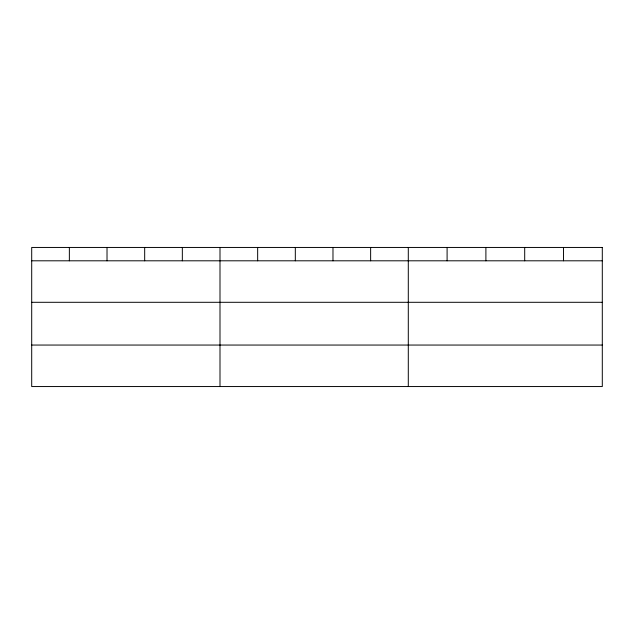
<?xml version="1.0" encoding="UTF-8"?>
<svg xmlns="http://www.w3.org/2000/svg" width="634" height="634" viewBox="0 0 634 634"><rect width="100%" height="100%" fill="white"/><g stroke="black" fill="none" stroke-linecap="round" stroke-linejoin="round"><path stroke-width="0.95" d="M31.7 260.804L602.3 260.804M31.7 302.299L602.3 302.299M31.7 345.054L602.3 345.054M563.499 247.45L563.499 260.804M524.698 247.45L524.698 260.804M485.898 247.45L485.898 260.804M447.097 247.45L447.097 260.804M408.296 247.45L408.296 386.55M370.636 247.45L370.636 260.804M332.977 247.45L332.977 260.804M295.317 247.45L295.317 260.804M257.658 247.45L257.658 260.804M219.998 247.45L219.998 386.55M182.338 247.45L182.338 260.804M144.679 247.45L144.679 260.804M107.019 247.45L107.019 260.804M69.36 247.45L69.36 260.804M602.3 247.45L31.7 247.45L31.7 386.55L602.3 386.55L602.3 247.45"/></g></svg>
